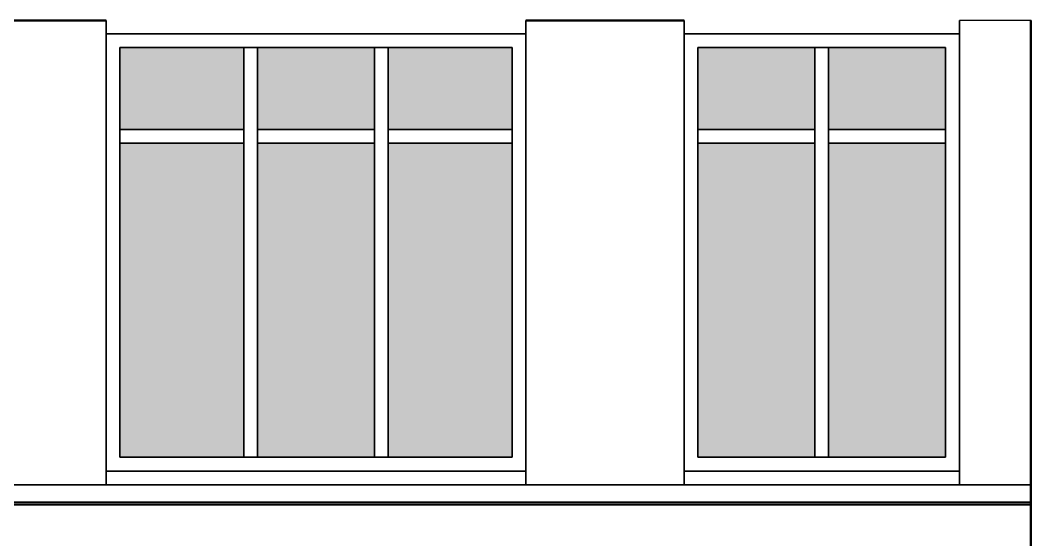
# Model space of a CAD drawing. Header units: metres. Extents: x -57 to 501, y 45 to 307.
# Drawn here: x 306.35 to 313.69, y 92.54 to 96.31 of the extents above; entities that cross this region are included whole.
import ezdxf

# ---------------------------------------------------------------- set-up
doc = ezdxf.new("R2010")
doc.units = ezdxf.units.M

msp = doc.modelspace()

# ---------------------------------------------------------------- hatches: boundary and pattern name
h = msp.add_hatch(color=256)
h.dxf.hatch_style = 1
h.set_gradient(color1=(147, 149, 152), name='HEMISPHERICAL')
h.paths.add_polyline_path([(285.4758, 95.4212), (284.6258, 95.4212), (284.6258, 93.1412), (285.4758, 93.1412)])
h.paths.add_polyline_path([(285.4758, 96.1155), (284.6258, 96.1155), (284.6258, 95.5212), (285.4758, 95.5212)])
h.paths.add_polyline_path([(286.4258, 95.4212), (285.5758, 95.4212), (285.5758, 93.1412), (286.4258, 93.1412)])
h.paths.add_polyline_path([(286.4258, 96.1155), (285.5758, 96.1155), (285.5758, 95.5212), (286.4258, 95.5212)])
h.paths.add_polyline_path([(288.6758, 95.4212), (287.7758, 95.4212), (287.7758, 93.1412), (288.6758, 93.1412)])
h.paths.add_polyline_path([(288.6758, 96.1155), (287.7758, 96.1155), (287.7758, 95.5212), (288.6758, 95.5212)])
h.paths.add_polyline_path([(289.6258, 95.4212), (288.7758, 95.4212), (288.7758, 93.1412), (289.6258, 93.1412)])
h.paths.add_polyline_path([(289.6258, 96.1155), (288.7758, 96.1155), (288.7758, 95.5212), (289.6258, 95.5212)])
h.paths.add_polyline_path([(290.6258, 95.4212), (289.7258, 95.4212), (289.7258, 93.1412), (290.6258, 93.1412)])
h.paths.add_polyline_path([(290.6258, 96.1155), (289.7258, 96.1155), (289.7258, 95.5212), (290.6258, 95.5212)])
h.paths.add_polyline_path([(292.8758, 95.4212), (291.9758, 95.4212), (291.9758, 93.1412), (292.8758, 93.1412)])
h.paths.add_polyline_path([(292.8758, 96.1155), (291.9758, 96.1155), (291.9758, 95.5212), (292.8758, 95.5212)])
h.paths.add_polyline_path([(293.8258, 95.4212), (292.9758, 95.4212), (292.9758, 93.1412), (293.8258, 93.1412)])
h.paths.add_polyline_path([(293.8258, 96.1155), (292.9758, 96.1155), (292.9758, 95.5212), (293.8258, 95.5212)])
h.paths.add_polyline_path([(294.8258, 95.4212), (293.9258, 95.4212), (293.9258, 93.1412), (294.8258, 93.1412)])
h.paths.add_polyline_path([(294.8258, 96.1155), (293.9258, 96.1155), (293.9258, 95.5212), (294.8258, 95.5212)])
h.paths.add_polyline_path([(297.0258, 95.4212), (296.1758, 95.4212), (296.1758, 93.1412), (297.0258, 93.1412)])
h.paths.add_polyline_path([(297.0258, 96.1155), (296.1758, 96.1155), (296.1758, 95.5212), (297.0258, 95.5212)])
h.paths.add_polyline_path([(297.9758, 95.4212), (297.1258, 95.4212), (297.1258, 93.1412), (297.9758, 93.1412)])
h.paths.add_polyline_path([(297.9758, 96.1155), (297.1258, 96.1155), (297.1258, 95.5212), (297.9758, 95.5212)])
h.paths.add_polyline_path([(300.5758, 95.4212), (299.7258, 95.4212), (299.7258, 93.1412), (300.5758, 93.1412)])
h.paths.add_polyline_path([(300.5758, 96.1155), (299.7258, 96.1155), (299.7258, 95.5212), (300.5758, 95.5212)])
h.paths.add_polyline_path([(301.5258, 95.4212), (300.6758, 95.4212), (300.6758, 93.1412), (301.5258, 93.1412)])
h.paths.add_polyline_path([(301.5258, 96.1155), (300.6758, 96.1155), (300.6758, 95.5212), (301.5258, 95.5212)])
h.paths.add_polyline_path([(303.7758, 95.4212), (302.8758, 95.4212), (302.8758, 93.1412), (303.7758, 93.1412)])
h.paths.add_polyline_path([(303.7758, 96.1155), (302.8758, 96.1155), (302.8758, 95.5212), (303.7758, 95.5212)])
h.paths.add_polyline_path([(304.7258, 95.4212), (303.8758, 95.4212), (303.8758, 93.1412), (304.7258, 93.1412)])
h.paths.add_polyline_path([(304.7258, 96.1155), (303.8758, 96.1155), (303.8758, 95.5212), (304.7258, 95.5212)])
h.paths.add_polyline_path([(305.7258, 95.4212), (304.8258, 95.4212), (304.8258, 93.1412), (305.7258, 93.1412)])
h.paths.add_polyline_path([(305.7258, 96.1155), (304.8258, 96.1155), (304.8258, 95.5212), (305.7258, 95.5212)])
h.paths.add_polyline_path([(307.9758, 95.4212), (307.0758, 95.4212), (307.0758, 93.1412), (307.9758, 93.1412)])
h.paths.add_polyline_path([(307.9758, 96.1155), (307.0758, 96.1155), (307.0758, 95.5212), (307.9758, 95.5212)])
h.paths.add_polyline_path([(308.9258, 95.4212), (308.0758, 95.4212), (308.0758, 93.1412), (308.9258, 93.1412)])
h.paths.add_polyline_path([(308.9258, 96.1155), (308.0758, 96.1155), (308.0758, 95.5212), (308.9258, 95.5212)])
h.paths.add_polyline_path([(309.9258, 95.4212), (309.0258, 95.4212), (309.0258, 93.1412), (309.9258, 93.1412)])
h.paths.add_polyline_path([(309.9258, 96.1155), (309.0258, 96.1155), (309.0258, 95.5212), (309.9258, 95.5212)])
h.paths.add_polyline_path([(312.1258, 95.4212), (311.2758, 95.4212), (311.2758, 93.1412), (312.1258, 93.1412)])
h.paths.add_polyline_path([(312.1258, 96.1155), (311.2758, 96.1155), (311.2758, 95.5212), (312.1258, 95.5212)])
h.paths.add_polyline_path([(313.0758, 95.4212), (312.2258, 95.4212), (312.2258, 93.1412), (313.0758, 93.1412)])
h.paths.add_polyline_path([(313.0758, 96.1155), (312.2258, 96.1155), (312.2258, 95.5212), (313.0758, 95.5212)])

# ---------------------------------------------------------------- linework, layer by layer
at = {"lineweight": 50}
for p, q in [((306.9758, 96.3112), (305.8258, 96.3112)), ((311.1758, 96.3112), (310.0258, 96.3112)), ((313.6948, 92.9412), (313.6948, 96.3112)), ((313.6948, 92.8212), (313.6948, 92.9412)), ((313.6948, 92.7995), (299.0008, 92.7995)), ((313.6948, 92.8155), (313.6948, 92.8212)), ((313.6948, 92.7995), (313.6948, 92.8155)), ((313.6948, 92.3315), (313.6948, 92.7995))]:
    msp.add_line(p, q, dxfattribs=at)
at = {"lineweight": 35}
for p, q in [((306.9758, 96.2155), (306.9758, 96.3112)), ((310.0258, 96.3112), (310.0258, 96.2155)), ((311.1758, 96.2155), (311.1758, 96.3112)), ((313.1758, 96.3112), (313.1758, 96.2155)), ((306.9758, 93.0412), (306.9758, 96.2155)), ((306.9758, 96.2155), (310.0258, 96.2155)), ((310.0258, 96.2155), (310.0258, 93.0412)), ((311.1758, 96.2155), (313.1758, 96.2155)), ((311.1758, 93.0412), (311.1758, 96.2155)), ((313.1758, 96.2155), (313.1758, 93.0412)), ((307.0758, 95.5212), (307.0758, 96.1155)), ((307.0758, 96.1155), (307.9758, 96.1155)), ((307.9758, 96.1155), (308.0758, 96.1155)), ((307.9758, 96.1155), (307.9758, 95.5212)), ((308.0758, 96.1155), (308.9258, 96.1155)), ((308.0758, 95.5212), (308.0758, 96.1155)), ((308.9258, 96.1155), (308.9258, 95.5212)), ((308.9258, 96.1155), (309.0258, 96.1155)), ((309.0258, 95.5212), (309.0258, 96.1155)), ((309.0258, 96.1155), (309.9258, 96.1155)), ((309.9258, 96.1155), (309.9258, 95.5212)), ((311.2758, 95.5212), (311.2758, 96.1155)), ((311.2758, 96.1155), (312.1258, 96.1155)), ((312.1258, 96.1155), (312.2258, 96.1155)), ((312.1258, 96.1155), (312.1258, 95.5212)), ((312.2258, 95.5212), (312.2258, 96.1155)), ((312.2258, 96.1155), (313.0758, 96.1155)), ((313.0758, 96.1155), (313.0758, 95.5212)), ((307.9758, 95.5212), (307.0758, 95.5212)), ((307.0758, 95.5212), (307.0758, 95.4212)), ((307.9758, 95.5212), (307.9758, 95.4212)), ((308.9258, 95.5212), (308.0758, 95.5212)), ((308.0758, 95.5212), (308.0758, 95.4212)), ((308.9258, 95.5212), (308.9258, 95.4212)), ((309.9258, 95.5212), (309.0258, 95.5212)), ((309.0258, 95.5212), (309.0258, 95.4212)), ((309.9258, 95.5212), (309.9258, 95.4212)), ((312.1258, 95.5212), (311.2758, 95.5212)), ((311.2758, 95.5212), (311.2758, 95.4212)), ((312.1258, 95.5212), (312.1258, 95.4212)), ((313.0758, 95.5212), (312.2258, 95.5212)), ((312.2258, 95.5212), (312.2258, 95.4212)), ((313.0758, 95.5212), (313.0758, 95.4212)), ((307.9758, 95.4212), (307.0758, 95.4212)), ((307.0758, 93.1412), (307.0758, 95.4212)), ((307.9758, 95.4212), (307.9758, 93.1412)), ((308.9258, 95.4212), (308.0758, 95.4212)), ((308.0758, 93.1412), (308.0758, 95.4212)), ((308.9258, 95.4212), (308.9258, 93.1412)), ((309.9258, 95.4212), (309.0258, 95.4212)), ((309.0258, 93.1412), (309.0258, 95.4212)), ((309.9258, 95.4212), (309.9258, 93.1412)), ((312.1258, 95.4212), (311.2758, 95.4212)), ((311.2758, 93.1412), (311.2758, 95.4212)), ((312.1258, 95.4212), (312.1258, 93.1412)), ((313.0758, 95.4212), (312.2258, 95.4212)), ((312.2258, 93.1412), (312.2258, 95.4212)), ((313.0758, 95.4212), (313.0758, 93.1412)), ((307.9758, 93.1412), (307.0758, 93.1412)), ((307.9758, 93.1412), (308.0758, 93.1412)), ((308.9258, 93.1412), (308.0758, 93.1412)), ((308.9258, 93.1412), (309.0258, 93.1412)), ((309.9258, 93.1412), (309.0258, 93.1412)), ((312.1258, 93.1412), (311.2758, 93.1412)), ((312.1258, 93.1412), (312.2258, 93.1412)), ((313.0758, 93.1412), (312.2258, 93.1412)), ((310.0258, 93.0412), (306.9758, 93.0412)), ((306.9758, 92.9412), (306.9758, 93.0412)), ((310.0258, 93.0412), (310.0258, 92.9412)), ((313.1758, 93.0412), (311.1758, 93.0412)), ((311.1758, 92.9412), (311.1758, 93.0412)), ((313.1758, 93.0412), (313.1758, 92.9412)), ((305.8258, 92.9412), (306.9758, 92.9412)), ((306.9758, 92.9412), (307.6839, 92.9412)), ((307.6839, 92.9412), (310.0258, 92.9412)), ((310.0258, 92.9412), (310.8174, 92.9412)), ((310.8174, 92.9412), (311.1758, 92.9412)), ((311.1758, 92.9412), (313.1758, 92.9412)), ((313.1758, 92.9412), (313.6948, 92.9412)), ((308.3183, 92.8155), (301.4171, 92.8155)), ((308.3848, 92.8155), (308.3183, 92.8155)), ((313.6948, 92.8155), (308.3848, 92.8155))]:
    msp.add_line(p, q, dxfattribs=at)
for q in [(313.1758, 96.3112), (313.6948, 96.3155)]:
    msp.add_line((313.6948, 96.3112), q)

doc.saveas('drawing.dxf')
